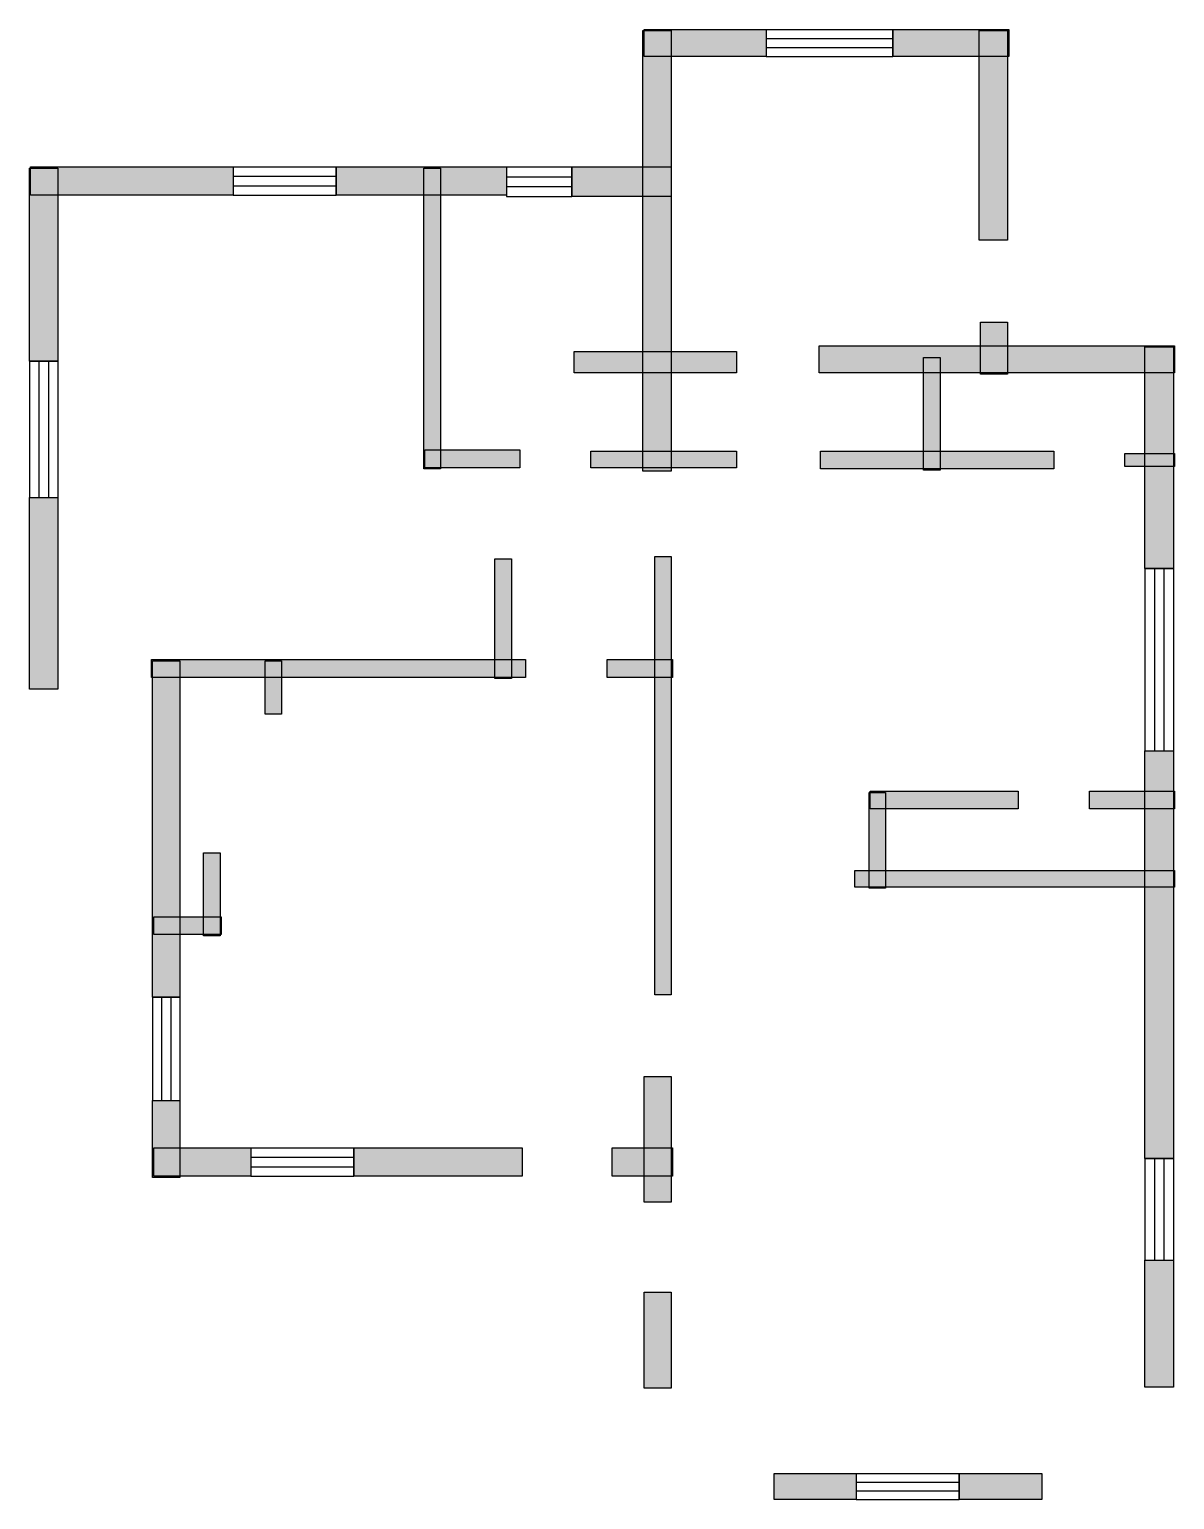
# Model space of a CAD drawing. Header units: centimetres. Extents: x 477 to 1328, y 227 to 1319.
import ezdxf

# ---------------------------------------------------------------- set-up
doc = ezdxf.new("R2010")
doc.units = ezdxf.units.CM
doc.layers.add('WALL', color=7, linetype='Continuous')
doc.layers.add('WINDOW', color=5, linetype='Continuous')

msp = doc.modelspace()

# ---------------------------------------------------------------- hatches: boundary and pattern name
at = {"layer": 'WALL'}
h = msp.add_hatch(color=256, dxfattribs=at)
h.dxf.hatch_style = 1
h.paths.add_polyline_path([(932.8, 1318.24), (953.92, 1318.24), (953.92, 990.88), (932.8, 990.88)])
h = msp.add_hatch(color=256, dxfattribs=at)
h.dxf.hatch_style = 1
h.paths.add_polyline_path([(933.68, 1319.12), (1024.32, 1319.12), (1024.32, 1298.88), (933.68, 1298.88)])
h = msp.add_hatch(color=256, dxfattribs=at)
h.dxf.hatch_style = 1
h.paths.add_polyline_path([(1118.48, 1319.12), (1204.72, 1319.12), (1204.72, 1298.88), (1118.48, 1298.88)])
h = msp.add_hatch(color=256, dxfattribs=at)
h.dxf.hatch_style = 1
h.paths.add_polyline_path([(1182.72, 1318.24), (1203.84, 1318.24), (1203.84, 1162.48), (1182.72, 1162.48)])
h = msp.add_hatch(color=256, dxfattribs=at)
h.dxf.hatch_style = 1
h.paths.add_polyline_path([(476.96, 1216.16), (498.08, 1216.16), (498.08, 1072.72), (476.96, 1072.72)])
h = msp.add_hatch(color=256, dxfattribs=at)
h.dxf.hatch_style = 1
h.paths.add_polyline_path([(477.84, 1217.04), (628.32, 1217.04), (628.32, 1195.92), (477.84, 1195.92)])
h = msp.add_hatch(color=256, dxfattribs=at)
h.dxf.hatch_style = 1
h.paths.add_polyline_path([(704.88, 1217.04), (831.6, 1217.04), (831.6, 1195.92), (704.88, 1195.92)])
h = msp.add_hatch(color=256, dxfattribs=at)
h.dxf.hatch_style = 1
h.paths.add_polyline_path([(770, 1216.16), (782.32, 1216.16), (782.32, 992.64), (770, 992.64)])
h = msp.add_hatch(color=256, dxfattribs=at)
h.dxf.hatch_style = 1
h.paths.add_polyline_path([(880, 1217.04), (953.92, 1217.04), (953.92, 1195.04), (880, 1195.04)])
h = msp.add_hatch(color=256, dxfattribs=at)
h.dxf.hatch_style = 1
h.paths.add_polyline_path([(1183.6, 1101.76), (1203.84, 1101.76), (1203.84, 1063.04), (1183.6, 1063.04)])
h = msp.add_hatch(color=256, dxfattribs=at)
h.dxf.hatch_style = 1
h.paths.add_polyline_path([(1063.92, 1084.16), (1327.92, 1084.16), (1327.92, 1063.92), (1063.92, 1063.92)])
h = msp.add_hatch(color=256, dxfattribs=at)
h.dxf.hatch_style = 1
h.paths.add_polyline_path([(1305.92, 1083.28), (1327.04, 1083.28), (1327.04, 918.72), (1305.92, 918.72)])
h = msp.add_hatch(color=256, dxfattribs=at)
h.dxf.hatch_style = 1
h.paths.add_polyline_path([(881.76, 1079.76), (1002.32, 1079.76), (1002.32, 1063.92), (881.76, 1063.92)])
h = msp.add_hatch(color=256, dxfattribs=at)
h.dxf.hatch_style = 1
h.paths.add_polyline_path([(1141.36, 1075.36), (1153.68, 1075.36), (1153.68, 991.76), (1141.36, 991.76)])
h = msp.add_hatch(color=256, dxfattribs=at)
h.dxf.hatch_style = 1
h.paths.add_polyline_path([(770.88, 1006.72), (841.28, 1006.72), (841.28, 993.52), (770.88, 993.52)])
h = msp.add_hatch(color=256, dxfattribs=at)
h.dxf.hatch_style = 1
h.paths.add_polyline_path([(894.08, 1005.84), (1002.32, 1005.84), (1002.32, 993.52), (894.08, 993.52)])
h = msp.add_hatch(color=256, dxfattribs=at)
h.dxf.hatch_style = 1
h.paths.add_polyline_path([(1064.8, 1005.84), (1238.16, 1005.84), (1238.16, 992.64), (1064.8, 992.64)])
h = msp.add_hatch(color=256, dxfattribs=at)
h.dxf.hatch_style = 1
h.paths.add_polyline_path([(1290.96, 1004.08), (1327.92, 1004.08), (1327.92, 994.4), (1290.96, 994.4)])
h = msp.add_hatch(color=256, dxfattribs=at)
h.dxf.hatch_style = 1
h.paths.add_polyline_path([(476.96, 971.52), (498.08, 971.52), (498.08, 828.96), (476.96, 828.96)])
h = msp.add_hatch(color=256, dxfattribs=at)
h.dxf.hatch_style = 1
h.paths.add_polyline_path([(822.8, 925.76), (835.12, 925.76), (835.12, 836.88), (822.8, 836.88)])
h = msp.add_hatch(color=256, dxfattribs=at)
h.dxf.hatch_style = 1
h.paths.add_polyline_path([(941.6, 927.52), (953.92, 927.52), (953.92, 601.92), (941.6, 601.92)])
h = msp.add_hatch(color=256, dxfattribs=at)
h.dxf.hatch_style = 1
h.paths.add_polyline_path([(567.6, 850.96), (845.68, 850.96), (845.68, 837.76), (567.6, 837.76)])
h = msp.add_hatch(color=256, dxfattribs=at)
h.dxf.hatch_style = 1
h.paths.add_polyline_path([(568.48, 850.08), (588.72, 850.08), (588.72, 600.16), (568.48, 600.16)])
h = msp.add_hatch(color=256, dxfattribs=at)
h.dxf.hatch_style = 1
h.paths.add_polyline_path([(652.08, 850.08), (664.4, 850.08), (664.4, 810.48), (652.08, 810.48)])
h = msp.add_hatch(color=256, dxfattribs=at)
h.dxf.hatch_style = 1
h.paths.add_polyline_path([(906.4, 850.96), (954.8, 850.96), (954.8, 837.76), (906.4, 837.76)])
h = msp.add_hatch(color=256, dxfattribs=at)
h.dxf.hatch_style = 1
h.paths.add_polyline_path([(1305.92, 783.2), (1327.04, 783.2), (1327.04, 480.48), (1305.92, 480.48)])
h = msp.add_hatch(color=256, dxfattribs=at)
h.dxf.hatch_style = 1
h.paths.add_polyline_path([(1100.88, 752.4), (1113.2, 752.4), (1113.2, 681.12), (1100.88, 681.12)])
h = msp.add_hatch(color=256, dxfattribs=at)
h.dxf.hatch_style = 1
h.paths.add_polyline_path([(1101.76, 753.28), (1211.76, 753.28), (1211.76, 740.08), (1101.76, 740.08)])
h = msp.add_hatch(color=256, dxfattribs=at)
h.dxf.hatch_style = 1
h.paths.add_polyline_path([(1264.56, 753.28), (1327.92, 753.28), (1327.92, 740.08), (1264.56, 740.08)])
h = msp.add_hatch(color=256, dxfattribs=at)
h.dxf.hatch_style = 1
h.paths.add_polyline_path([(606.32, 707.52), (618.64, 707.52), (618.64, 645.92), (606.32, 645.92)])
h = msp.add_hatch(color=256, dxfattribs=at)
h.dxf.hatch_style = 1
h.paths.add_polyline_path([(1090.32, 694.32), (1327.92, 694.32), (1327.92, 682), (1090.32, 682)])
h = msp.add_hatch(color=256, dxfattribs=at)
h.dxf.hatch_style = 1
h.paths.add_polyline_path([(569.36, 660), (619.52, 660), (619.52, 646.8), (569.36, 646.8)])
h = msp.add_hatch(color=256, dxfattribs=at)
h.dxf.hatch_style = 1
h.paths.add_polyline_path([(933.68, 541.2), (953.92, 541.2), (953.92, 447.92), (933.68, 447.92)])
h = msp.add_hatch(color=256, dxfattribs=at)
h.dxf.hatch_style = 1
h.paths.add_polyline_path([(568.48, 523.6), (588.72, 523.6), (588.72, 466.4), (568.48, 466.4)])
h = msp.add_hatch(color=256, dxfattribs=at)
h.dxf.hatch_style = 1
h.paths.add_polyline_path([(569.36, 488.4), (641.52, 488.4), (641.52, 467.28), (569.36, 467.28)])
h = msp.add_hatch(color=256, dxfattribs=at)
h.dxf.hatch_style = 1
h.paths.add_polyline_path([(718.08, 488.4), (843.04, 488.4), (843.04, 467.28), (718.08, 467.28)])
h = msp.add_hatch(color=256, dxfattribs=at)
h.dxf.hatch_style = 1
h.paths.add_polyline_path([(909.92, 488.4), (954.8, 488.4), (954.8, 467.28), (909.92, 467.28)])
h = msp.add_hatch(color=256, dxfattribs=at)
h.dxf.hatch_style = 1
h.paths.add_polyline_path([(1305.92, 404.8), (1327.04, 404.8), (1327.04, 310.64), (1305.92, 310.64)])
h = msp.add_hatch(color=256, dxfattribs=at)
h.dxf.hatch_style = 1
h.paths.add_polyline_path([(933.68, 381.04), (953.92, 381.04), (953.92, 309.76), (933.68, 309.76)])
h = msp.add_hatch(color=256, dxfattribs=at)
h.dxf.hatch_style = 1
h.paths.add_polyline_path([(1030.48, 246.4), (1091.2, 246.4), (1091.2, 227.04), (1030.48, 227.04)])
h = msp.add_hatch(color=256, dxfattribs=at)
h.dxf.hatch_style = 1
h.paths.add_polyline_path([(1167.76, 246.4), (1229.36, 246.4), (1229.36, 227.04), (1167.76, 227.04)])

# ---------------------------------------------------------------- linework, layer by layer
for points in [[(932.8, 1318.24), (953.92, 1318.24), (953.92, 990.88), (932.8, 990.88)], [(933.68, 1319.12), (1024.32, 1319.12), (1024.32, 1298.88), (933.68, 1298.88)], [(1118.48, 1319.12), (1204.72, 1319.12), (1204.72, 1298.88), (1118.48, 1298.88)], [(1182.72, 1318.24), (1203.84, 1318.24), (1203.84, 1162.48), (1182.72, 1162.48)], [(476.96, 1216.16), (498.08, 1216.16), (498.08, 1072.72), (476.96, 1072.72)], [(477.84, 1217.04), (628.32, 1217.04), (628.32, 1195.92), (477.84, 1195.92)], [(704.88, 1217.04), (831.6, 1217.04), (831.6, 1195.92), (704.88, 1195.92)], [(770, 1216.16), (782.32, 1216.16), (782.32, 992.64), (770, 992.64)], [(880, 1217.04), (953.92, 1217.04), (953.92, 1195.04), (880, 1195.04)], [(1183.6, 1101.76), (1203.84, 1101.76), (1203.84, 1063.04), (1183.6, 1063.04)], [(1063.92, 1084.16), (1327.92, 1084.16), (1327.92, 1063.92), (1063.92, 1063.92)], [(1305.92, 1083.28), (1327.04, 1083.28), (1327.04, 918.72), (1305.92, 918.72)], [(881.76, 1079.76), (1002.32, 1079.76), (1002.32, 1063.92), (881.76, 1063.92)], [(1141.36, 1075.36), (1153.68, 1075.36), (1153.68, 991.76), (1141.36, 991.76)], [(770.88, 1006.72), (841.28, 1006.72), (841.28, 993.52), (770.88, 993.52)], [(894.08, 1005.84), (1002.32, 1005.84), (1002.32, 993.52), (894.08, 993.52)], [(1064.8, 1005.84), (1238.16, 1005.84), (1238.16, 992.64), (1064.8, 992.64)], [(1290.96, 1004.08), (1327.92, 1004.08), (1327.92, 994.4), (1290.96, 994.4)], [(476.96, 971.52), (498.08, 971.52), (498.08, 828.96), (476.96, 828.96)], [(822.8, 925.76), (835.12, 925.76), (835.12, 836.88), (822.8, 836.88)], [(941.6, 927.52), (953.92, 927.52), (953.92, 601.92), (941.6, 601.92)], [(567.6, 850.96), (845.68, 850.96), (845.68, 837.76), (567.6, 837.76)], [(568.48, 850.08), (588.72, 850.08), (588.72, 600.16), (568.48, 600.16)], [(652.08, 850.08), (664.4, 850.08), (664.4, 810.48), (652.08, 810.48)], [(906.4, 850.96), (954.8, 850.96), (954.8, 837.76), (906.4, 837.76)], [(1305.92, 783.2), (1327.04, 783.2), (1327.04, 480.48), (1305.92, 480.48)], [(1100.88, 752.4), (1113.2, 752.4), (1113.2, 681.12), (1100.88, 681.12)], [(1101.76, 753.28), (1211.76, 753.28), (1211.76, 740.08), (1101.76, 740.08)], [(1264.56, 753.28), (1327.92, 753.28), (1327.92, 740.08), (1264.56, 740.08)], [(606.32, 707.52), (618.64, 707.52), (618.64, 645.92), (606.32, 645.92)], [(1090.32, 694.32), (1327.92, 694.32), (1327.92, 682), (1090.32, 682)], [(569.36, 660), (619.52, 660), (619.52, 646.8), (569.36, 646.8)], [(933.68, 541.2), (953.92, 541.2), (953.92, 447.92), (933.68, 447.92)], [(568.48, 523.6), (588.72, 523.6), (588.72, 466.4), (568.48, 466.4)], [(569.36, 488.4), (641.52, 488.4), (641.52, 467.28), (569.36, 467.28)], [(718.08, 488.4), (843.04, 488.4), (843.04, 467.28), (718.08, 467.28)], [(909.92, 488.4), (954.8, 488.4), (954.8, 467.28), (909.92, 467.28)], [(1305.92, 404.8), (1327.04, 404.8), (1327.04, 310.64), (1305.92, 310.64)], [(933.68, 381.04), (953.92, 381.04), (953.92, 309.76), (933.68, 309.76)], [(1030.48, 246.4), (1091.2, 246.4), (1091.2, 227.04), (1030.48, 227.04)], [(1167.76, 246.4), (1229.36, 246.4), (1229.36, 227.04), (1167.76, 227.04)]]:
    msp.add_lwpolyline(points, close=True, dxfattribs=at)
at = {"layer": 'WINDOW'}
for p, q in [((1024.32, 1319.12), (1118.48, 1319.12)), ((1024.32, 1319.12), (1024.32, 1298.88)), ((1024.32, 1312.37), (1118.48, 1312.37)), ((1118.48, 1319.12), (1118.48, 1298.88)), ((1024.32, 1305.63), (1118.48, 1305.63)), ((1024.32, 1298.88), (1118.48, 1298.88)), ((628.32, 1217.04), (704.88, 1217.04)), ((628.32, 1217.04), (628.32, 1195.92)), ((704.88, 1217.04), (704.88, 1195.92)), ((831.6, 1217.04), (880, 1217.04)), ((831.6, 1217.04), (831.6, 1195.04)), ((880, 1217.04), (880, 1195.04)), ((628.32, 1210), (704.88, 1210)), ((628.32, 1202.96), (704.88, 1202.96)), ((831.6, 1209.71), (880, 1209.71)), ((831.6, 1202.37), (880, 1202.37)), ((628.32, 1195.92), (704.88, 1195.92)), ((831.6, 1195.04), (880, 1195.04)), ((476.96, 1072.72), (476.96, 971.52)), ((476.96, 1072.72), (498.08, 1072.72)), ((484, 1072.72), (484, 971.52)), ((491.04, 1072.72), (491.04, 971.52)), ((498.08, 1072.72), (498.08, 971.52)), ((476.96, 971.52), (498.08, 971.52)), ((1305.92, 918.72), (1305.92, 783.2)), ((1305.92, 918.72), (1327.04, 918.72)), ((1312.96, 918.72), (1312.96, 783.2)), ((1320, 918.72), (1320, 783.2)), ((1327.04, 918.72), (1327.04, 783.2)), ((1305.92, 783.2), (1327.04, 783.2)), ((568.48, 600.16), (568.48, 523.6)), ((568.48, 600.16), (588.72, 600.16)), ((575.23, 600.16), (575.23, 523.6)), ((581.97, 600.16), (581.97, 523.6)), ((588.72, 600.16), (588.72, 523.6)), ((568.48, 523.6), (588.72, 523.6)), ((641.52, 488.4), (718.08, 488.4)), ((641.52, 488.4), (641.52, 467.28)), ((641.52, 481.36), (718.08, 481.36)), ((718.08, 488.4), (718.08, 467.28)), ((641.52, 474.32), (718.08, 474.32)), ((1305.92, 480.48), (1305.92, 404.8)), ((1305.92, 480.48), (1327.04, 480.48)), ((1312.96, 480.48), (1312.96, 404.8)), ((1320, 480.48), (1320, 404.8)), ((1327.04, 480.48), (1327.04, 404.8)), ((641.52, 467.28), (718.08, 467.28)), ((1305.92, 404.8), (1327.04, 404.8)), ((1091.2, 246.4), (1167.76, 246.4)), ((1091.2, 246.4), (1091.2, 227.04)), ((1167.76, 246.4), (1167.76, 227.04)), ((1091.2, 239.95), (1167.76, 239.95)), ((1091.2, 233.49), (1167.76, 233.49)), ((1091.2, 227.04), (1167.76, 227.04))]:
    msp.add_line(p, q, dxfattribs=at)

doc.saveas('drawing.dxf')
